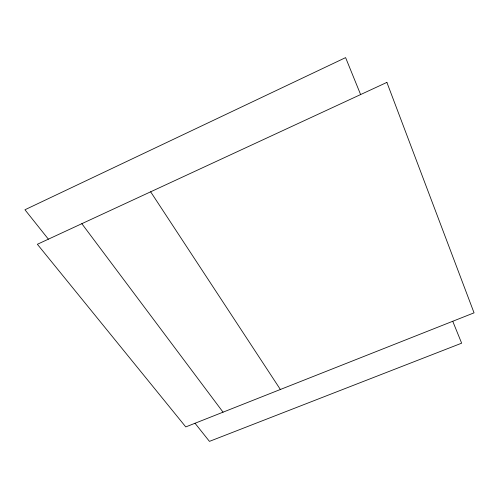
<?xml version="1.0" encoding="UTF-8"?>
<svg xmlns="http://www.w3.org/2000/svg" width="499" height="499" viewBox="0 0 499 499"><rect width="100%" height="100%" fill="white"/><g stroke="black" fill="none" stroke-linecap="round" stroke-linejoin="round"><path stroke-width="0.75" d="M48.384 239.177L24.95 209.761L345.601 57.622L360.615 94.561M195.022 423.258L209.449 441.378L461.65 343.181L452.743 321.269M81.836 223.683L223.047 412.168M150.648 191.809L280.382 389.482M386.893 82.391L37.369 244.279L185.771 426.919L474.05 312.842L386.893 82.391"/></g></svg>
